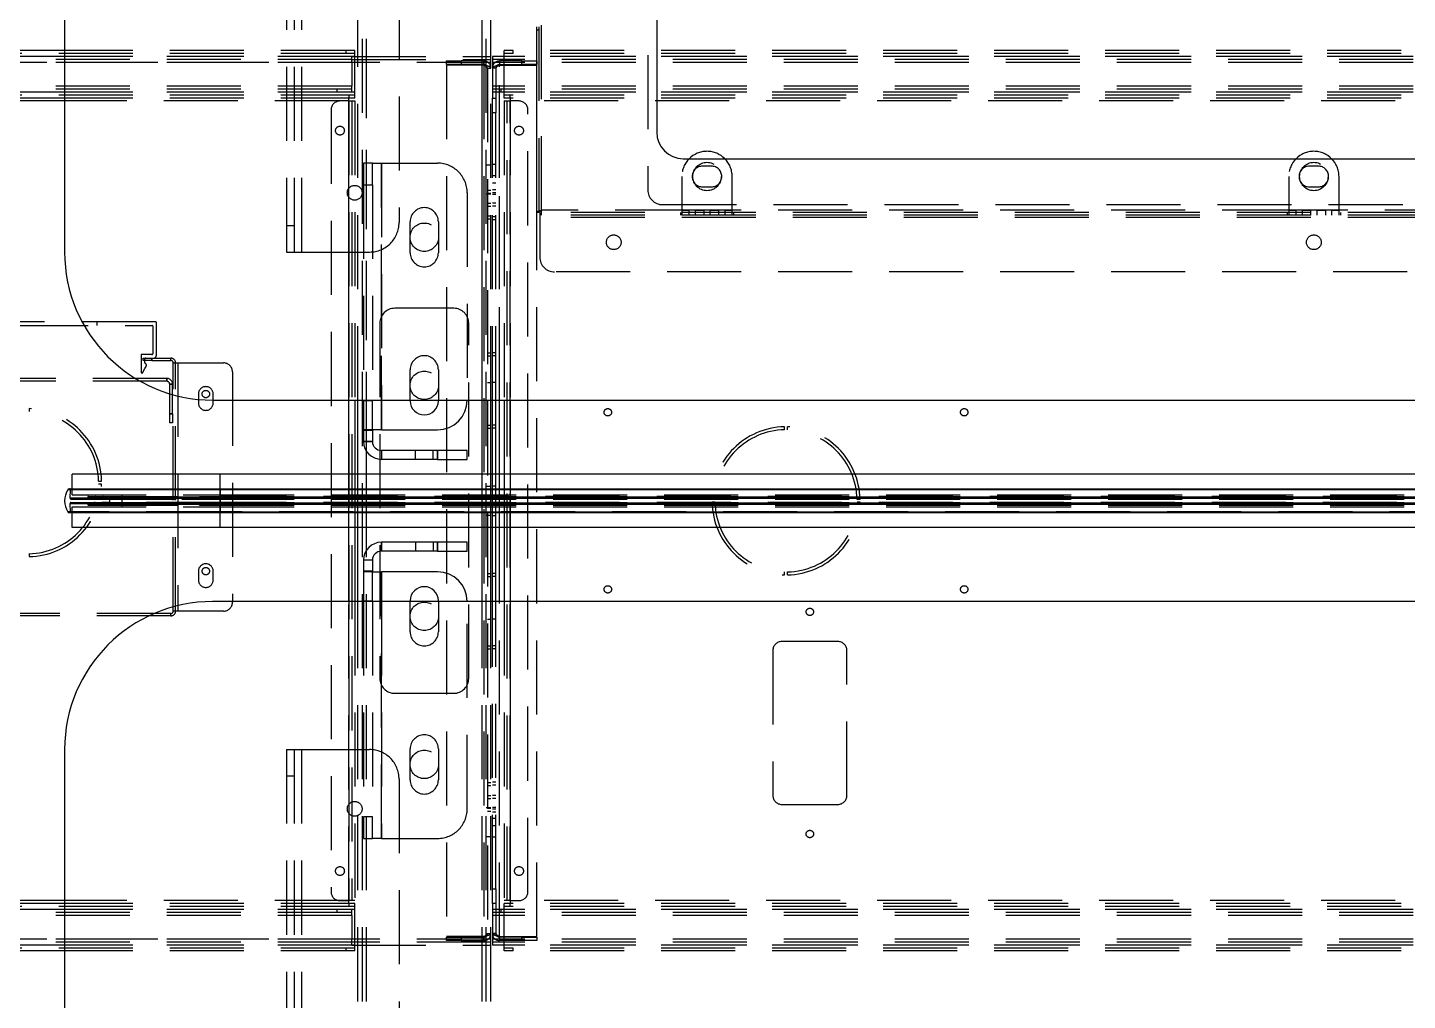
# Model space of a CAD drawing. Header units: millimetres. Extents: x -429 to 16771, y -1239 to 5751.
# Drawn here: x 1812.5 to 2278.6, y 680.7 to 1009.2 of the extents above; entities that cross this region are included whole.
import ezdxf

# ---------------------------------------------------------------- set-up
doc = ezdxf.new("R2010")
doc.units = ezdxf.units.MM
doc.header["$LTSCALE"] = 100
doc.linetypes.add('HIDDEN', pattern=[0.375, 0.25, -0.125])

msp = doc.modelspace()

# ---------------------------------------------------------------- linework, layer by layer
at = {"color": 7, "linetype": 'Continuous', "lineweight": -3}
for p, q in [((1825, 1633.4), (1825, 933.4)), ((2025, 1092.9), (2025, 973.9)), ((1825, 1001.4), (1800, 1001.4)), ((1825, 999.4), (1800, 999.4)), ((1825, 987.4), (1800, 987.4)), ((1825, 985.4), (1800, 985.4)), ((1825, 984.4), (1800, 984.4)), ((2034, 964.9), (2460, 964.9)), ((1875, 883.4), (3575, 883.4)), ((1921, 858.4), (1921, 883.4)), ((1923, 883.4), (1923, 858.4)), ((1924, 858.4), (1924, 883.4)), ((1926, 883.4), (1926, 883.2)), ((1929, 883.2), (1926, 883.2)), ((1926, 883.2), (1926, 873.2)), ((1929, 883.4), (1929, 883.2)), ((1929, 873.2), (1929, 883.2)), ((1932, 883.4), (1932, 873.4)), ((1941.75, 883.15), (1941.75, 883.4)), ((1951.25, 883.4), (1951.25, 883.15)), ((1966, 858.4), (1966, 883.4)), ((1969, 858.4), (1969, 883.4)), ((1969.5, 858.4), (1969.5, 883.4)), ((1970.7, 858.4), (1970.7, 883.4)), ((1971.9, 858.4), (1971.9, 883.4)), ((1973.5, 883.4), (1973.5, 858.4)), ((1975.5, 883.4), (1975.5, 858.4)), ((1926, 873.2), (1929, 873.2)), ((1926, 873.2), (1926, 869.4)), ((1932, 873.4), (1929, 873.4)), ((1929, 873.2), (1929, 869.4)), ((1932, 873.4), (1951, 873.4)), ((1929, 869.4), (1926, 869.4)), ((1927, 858.4), (1927, 866.09)), ((1932, 866.4), (1932, 863.4)), ((1951, 866.4), (1932, 866.4)), ((1951, 863.4), (1932, 863.4)), ((1951, 866.4), (1951, 863.4)), ((1961, 866.4), (1951, 866.4)), ((1951, 863.4), (1961, 863.4)), ((1961, 863.4), (1961, 866.4)), ((1877.5, 858.4), (1827.5, 858.4)), ((1827.5, 853.4), (1827.5, 858.4)), ((3572.5, 858.4), (1877.5, 858.4)), ((1877.5, 853.4), (1877.5, 858.4)), ((1826.07, 853.17), (1877.5, 853.17)), ((1826.5, 853.4), (1877.5, 853.4)), ((1877.5, 853.4), (1877.5, 853.17)), ((1877.5, 853.4), (2725, 853.4)), ((1877.5, 853.17), (1877.5, 845.64)), ((1877.5, 853.17), (2725, 853.17)), ((1826.07, 845.64), (1877.5, 845.64)), ((1826.5, 845.4), (1877.5, 845.4)), ((1827.5, 840.4), (1827.5, 845.4)), ((1877.5, 845.64), (2725, 845.64)), ((1877.5, 845.64), (1877.5, 845.4)), ((1877.5, 845.4), (2725, 845.4)), ((1877.5, 840.4), (1877.5, 845.4)), ((1877.5, 840.4), (1827.5, 840.4)), ((3572.5, 840.4), (1877.5, 840.4)), ((1921, 815.4), (1921, 840.4)), ((1923, 840.4), (1923, 815.4)), ((1924, 815.4), (1924, 840.4)), ((1927, 832.72), (1927, 840.4)), ((1966, 815.4), (1966, 840.4)), ((1969, 815.4), (1969, 840.4)), ((1969.5, 815.4), (1969.5, 840.4)), ((1970.7, 815.4), (1970.7, 840.4)), ((1971.9, 815.4), (1971.9, 840.4)), ((1973.5, 840.4), (1973.5, 815.4)), ((1975.5, 840.4), (1975.5, 815.4)), ((1932, 832.4), (1932, 835.4)), ((1951, 835.4), (1932, 835.4)), ((1951, 835.4), (1951, 832.4)), ((1961, 835.4), (1951, 835.4)), ((1961, 832.4), (1961, 835.4)), ((1951, 832.4), (1932, 832.4)), ((1951, 832.4), (1961, 832.4)), ((1929, 829.4), (1926, 829.4)), ((1926, 829.4), (1926, 825.6)), ((1929, 825.6), (1926, 825.6)), ((1926, 825.6), (1926, 815.61)), ((1929, 829.4), (1929, 825.6)), ((1929, 815.61), (1929, 825.6)), ((1929, 825.4), (1932, 825.4)), ((1951, 825.4), (1932, 825.4)), ((1932, 825.4), (1932, 815.4)), ((3575, 815.4), (1875, 815.4)), ((1926, 815.61), (1929, 815.61)), ((1926, 815.61), (1926, 815.4)), ((1929, 815.61), (1929, 815.4)), ((1941.75, 815.4), (1941.75, 815.65)), ((1951.25, 815.65), (1951.25, 815.4)), ((1825, 765.4), (1825, 65.4)), ((1825, 714.4), (1800, 714.4)), ((1825, 713.4), (1800, 713.4)), ((1825, 711.4), (1800, 711.4)), ((1825, 699.4), (1800, 699.4)), ((1825, 697.4), (1800, 697.4))]:
    msp.add_line(p, q, dxfattribs=at)
at = {"color": 7, "linetype": 'HIDDEN', "lineweight": -3}
for p, q in [((1900, 1633.4), (1900, 933.4)), ((1902.5, 1633.4), (1902.5, 933.4)), ((1905, 1633.4), (1905, 933.4)), ((1905, 1633.4), (1905, 933.4)), ((1938, 1623.4), (1938, 943.4)), ((1924, 883.4), (1924, 1243.4)), ((1925.6, 455.4), (1925.6, 1243.4)), ((1927, 455.4), (1927, 1243.4)), ((1927, 455.4), (1927, 1243.4)), ((1927, 455.4), (1927, 1243.4)), ((1927, 866.09), (1927, 1243.4)), ((1966, 455.4), (1966, 1243.4)), ((1966, 455.4), (1966, 1243.4)), ((1966, 455.4), (1966, 1243.4)), ((1966, 883.4), (1966, 1243.4)), ((1967.4, 455.4), (1967.4, 1243.4)), ((1969, 883.4), (1969, 1243.4)), ((1984.5, 946.9), (1984.5, 1119.9)), ((1985.3, 946.9), (1985.3, 1119.9)), ((1986.1, 947.5), (1986.1, 1119.3)), ((1986.1, 947.5), (1986.1, 1119.3)), ((2022, 1112.4), (2022, 954.4)), ((1984.5, 1008.42), (1985.3, 1008.42)), ((1923, 1000.4), (1702, 1000.4)), ((1923, 999.4), (1702, 999.4)), ((1922, 999.4), (1703, 999.4)), ((1922, 998.4), (1703, 998.4)), ((1923, 1001.4), (1825, 1001.4)), ((1923, 999.4), (1825, 999.4)), ((1920, 1001.4), (1920, 1000.4)), ((1922, 997.4), (1922, 999.4)), ((1922, 999.4), (1969, 999.4)), ((1922, 998.4), (1969, 998.4)), ((1923, 999.4), (1923, 1001.4)), ((1923, 987.4), (1923, 999.4)), ((1954, 996.7), (1954, 997.9)), ((1954, 997.9), (1959, 997.9)), ((1959, 997.9), (1959, 996.7)), ((1966.6, 997.9), (1959, 997.9)), ((1966.6, 996.7), (1966.6, 997.9)), ((1966.6, 997.9), (1966.6, 996.7)), ((3480.5, 999.4), (1969.5, 999.4)), ((1969.5, 999.4), (1969.5, 997.4)), ((3480.5, 998.4), (1969.5, 998.4)), ((1971.9, 997.9), (1971.9, 996.7)), ((1979.5, 997.9), (1971.9, 997.9)), ((1971.9, 997.9), (1971.9, 996.7)), ((3476.5, 1001.4), (1973.5, 1001.4)), ((1973.5, 999.4), (1973.5, 1001.4)), ((3476.5, 1000.4), (1973.5, 1000.4)), ((3476.5, 999.4), (1973.5, 999.4)), ((1973.5, 987.4), (1973.5, 999.4)), ((3476.5, 999.4), (1973.5, 999.4)), ((1976.5, 1000.4), (1976.5, 1001.4)), ((1979.5, 996.7), (1979.5, 997.9)), ((1979.5, 997.9), (1984.5, 997.9)), ((1984.5, 997.9), (1984.5, 996.7)), ((1969, 997.4), (1656, 997.4)), ((1969, 997.4), (1656, 997.4)), ((1922, 997.4), (1703, 997.4)), ((1922, 997.4), (1703, 997.4)), ((1922, 997.4), (1922, 989.4)), ((1959, 996.7), (1954, 996.7)), ((1954, 996.53), (1954, 702.28)), ((1966.6, 996.53), (1954, 996.53)), ((1966.6, 996.7), (1959, 996.7)), ((1966.6, 996.53), (1966.6, 702.28)), ((1966.6, 996.53), (1966.6, 702.28)), ((1967.8, 995.5), (1969, 995.5)), ((1967.8, 995.5), (1967.8, 703.3)), ((1967.8, 995.5), (1969, 995.5)), ((3480.5, 997.4), (1969.5, 997.4)), ((1969.5, 997.4), (1969.5, 989.4)), ((3480.5, 997.4), (1969.5, 997.4)), ((3480.5, 997.4), (1969.5, 997.4)), ((3480.5, 997.4), (1969.5, 997.4)), ((1970.7, 995.5), (1969.5, 995.5)), ((1970.7, 995.5), (1969.5, 995.5)), ((1970.7, 995.5), (1970.7, 985.4)), ((1971.9, 996.7), (1979.5, 996.7)), ((1971.9, 702.28), (1971.9, 996.53)), ((1971.9, 996.53), (1984.5, 996.53)), ((1971.9, 883.4), (1971.9, 996.53)), ((1984.5, 996.7), (1979.5, 996.7)), ((1984.5, 702.28), (1984.5, 996.53)), ((1922, 989.4), (1703, 989.4)), ((1922, 989.4), (1703, 989.4)), ((1922, 988.4), (1703, 988.4)), ((1917, 988.4), (1917, 987.4)), ((1922, 987.4), (1922, 989.4)), ((3480.5, 989.4), (1969.5, 989.4)), ((1969.5, 989.4), (1969.5, 987.4)), ((3480.5, 989.4), (1969.5, 989.4)), ((3480.5, 988.4), (1969.5, 988.4)), ((1972.5, 987.4), (1972.5, 988.4)), ((1923, 987.4), (1702, 987.4)), ((1923, 986.4), (1702, 986.4)), ((1922, 987.4), (1703, 987.4)), ((1921, 984.4), (1704, 984.4)), ((1923, 987.4), (1825, 987.4)), ((1923, 985.4), (1825, 985.4)), ((1921, 984.4), (1825, 984.4)), ((1921, 984.4), (1918, 984.4)), ((1921, 986.4), (1921, 985.4)), ((1921, 984.4), (1921, 985.4)), ((1921, 984.4), (1923, 984.4)), ((1921, 714.4), (1921, 984.4)), ((1921, 984.4), (1921, 714.4)), ((1921, 984.4), (1921, 714.4)), ((1921, 883.4), (1921, 984.4)), ((1922, 984.4), (1922, 714.4)), ((1923, 985.4), (1923, 987.4)), ((1923, 984.4), (1923, 883.4)), ((1969.5, 987.4), (1969.5, 985.4)), ((3480.5, 987.4), (1969.5, 987.4)), ((1969.5, 985.4), (1970.7, 985.4)), ((1969.5, 980.4), (1969.5, 985.4)), ((1970.7, 985.4), (1970.7, 980.4)), ((3476.5, 987.4), (1973.5, 987.4)), ((1973.5, 985.4), (1973.5, 987.4)), ((3476.5, 987.4), (1973.5, 987.4)), ((3476.5, 986.4), (1973.5, 986.4)), ((3476.5, 985.4), (1973.5, 985.4)), ((1973.5, 984.4), (1973.5, 883.4)), ((1973.5, 984.4), (1975.5, 984.4)), ((1974.5, 714.4), (1974.5, 984.4)), ((1975.5, 985.4), (1975.5, 986.4)), ((1975.5, 985.4), (1975.5, 984.4)), ((3474.5, 984.4), (1975.5, 984.4)), ((3474.5, 984.4), (1975.5, 984.4)), ((1975.5, 984.4), (1975.5, 714.4)), ((1975.5, 984.4), (1975.5, 714.4)), ((1975.5, 714.4), (1975.5, 984.4)), ((1978.5, 984.4), (1975.5, 984.4)), ((1975.5, 984.4), (1975.5, 883.4)), ((1915, 981.4), (1915, 717.4)), ((1970.7, 980.4), (1969.5, 980.4)), ((1969.5, 883.4), (1969.5, 980.4)), ((1970.7, 883.4), (1970.7, 980.4)), ((1981.5, 717.4), (1981.5, 981.4)), ((1929, 963.4), (1926, 963.4)), ((1926, 963.4), (1926, 956.11)), ((1929, 956.11), (1929, 963.4)), ((1929, 963.4), (1932, 963.4)), ((1932, 873.4), (1932, 963.4)), ((1932, 963.4), (1951, 963.4)), ((1932, 963.4), (1932, 883.4)), ((1969, 962.7), (1967.4, 962.7)), ((1970.7, 962.9), (1969.5, 962.9)), ((2043.5, 962.4), (2040.5, 962.4)), ((2248.5, 962.4), (2245.5, 962.4)), ((1926, 956.11), (1929, 956.11)), ((1926, 956.11), (1926, 883.4)), ((1929, 956.11), (1929, 883.4)), ((1970.7, 959.15), (1969.5, 959.15)), ((1970.7, 959.15), (1969.5, 959.15)), ((1970.7, 956.65), (1969.5, 956.65)), ((1970.7, 956.65), (1969.5, 956.65)), ((2033.5, 958.9), (2033.5, 947.5)), ((2050.5, 947.5), (2050.5, 958.9)), ((2238.5, 958.9), (2238.5, 947.5)), ((2255.5, 947.5), (2255.5, 958.9)), ((1961, 953.4), (1961, 883.4)), ((1967.4, 953.1), (1969, 953.1)), ((1969, 954.15), (1967.8, 954.15)), ((1969, 953.15), (1967.8, 953.15)), ((1970.7, 954.4), (1969.5, 954.4)), ((1970.7, 953.4), (1969.5, 953.4)), ((1969.5, 952.9), (1970.7, 952.9)), ((2040.5, 955.4), (2043.5, 955.4)), ((2245.5, 955.4), (2248.5, 955.4)), ((1967.8, 949.9), (1969, 949.9)), ((1967.8, 948.9), (1969, 948.9)), ((1970.7, 949.9), (1969.5, 949.9)), ((1970.7, 948.9), (1969.5, 948.9)), ((1984.5, 946.9), (1985.3, 946.9)), ((2508.5, 946.7), (1985.5, 946.7)), ((1985.5, 946.7), (1985.5, 945.1)), ((1986.1, 946.7), (1986.1, 947.5)), ((2036, 947.5), (1986.1, 947.5)), ((2036, 947.5), (1986.1, 947.5)), ((1986.1, 945.9), (1986.1, 946.7)), ((2027, 949.4), (2467, 949.4)), ((2033, 946.7), (2033, 945.9)), ((2036, 947.5), (2033.5, 947.5)), ((2033.5, 947.5), (2033.5, 945.9)), ((2033.5, 947.5), (2036, 947.5)), ((2038, 947.5), (2036, 947.5)), ((2036, 945.9), (2036, 947.5)), ((2041, 947.5), (2038, 947.5)), ((2038, 947.5), (2038, 945.9)), ((2038, 947.5), (2041, 947.5)), ((2041, 947.5), (2038, 947.5)), ((2041, 947.5), (2038, 947.5)), ((2043, 947.5), (2041, 947.5)), ((2041, 945.9), (2041, 947.5)), ((2046, 947.5), (2043, 947.5)), ((2043, 947.5), (2043, 945.9)), ((2043, 947.5), (2046, 947.5)), ((2046, 947.5), (2043, 947.5)), ((2046, 947.5), (2043, 947.5)), ((2048, 947.5), (2046, 947.5)), ((2046, 945.9), (2046, 947.5)), ((2050.5, 947.5), (2048, 947.5)), ((2048, 947.5), (2048, 945.9)), ((2048, 947.5), (2050.5, 947.5)), ((2241, 947.5), (2048, 947.5)), ((2241, 947.5), (2048, 947.5)), ((2050.5, 945.9), (2050.5, 947.5)), ((2051, 946.7), (2051, 945.9)), ((2238, 946.7), (2238, 945.9)), ((2241, 947.5), (2238.5, 947.5)), ((2238.5, 947.5), (2238.5, 945.9)), ((2238.5, 947.5), (2241, 947.5)), ((2243, 947.5), (2241, 947.5)), ((2241, 945.9), (2241, 947.5)), ((2246, 947.5), (2243, 947.5)), ((2243, 947.5), (2243, 945.9)), ((2243, 947.5), (2246, 947.5)), ((2246, 947.5), (2243, 947.5)), ((2246, 947.5), (2243, 947.5)), ((2248, 947.5), (2246, 947.5)), ((2246, 945.9), (2246, 947.5)), ((2251, 947.5), (2248, 947.5)), ((2248, 947.5), (2248, 945.9)), ((2248, 947.5), (2251, 947.5)), ((2251, 947.5), (2248, 947.5)), ((2251, 947.5), (2248, 947.5)), ((2253, 947.5), (2251, 947.5)), ((2251, 945.9), (2251, 947.5)), ((2255.5, 947.5), (2253, 947.5)), ((2253, 947.5), (2253, 945.9)), ((2253, 947.5), (2255.5, 947.5)), ((2446, 947.5), (2253, 947.5)), ((2446, 947.5), (2253, 947.5)), ((2255.5, 945.9), (2255.5, 947.5)), ((2256, 946.7), (2256, 945.9)), ((1902.5, 942.25), (1900, 942.25)), ((1941.75, 933.15), (1941.75, 943.65)), ((1951.25, 943.65), (1951.25, 933.15)), ((1967.8, 945.65), (1969, 945.65)), ((1967.8, 944.66), (1969, 944.66)), ((1969.5, 945.4), (1970.7, 945.4)), ((1969.5, 944.41), (1970.7, 944.41)), ((2508.5, 945.9), (1985.5, 945.9)), ((1985.5, 945.1), (1985.5, 931.7)), ((2508.5, 945.1), (1985.5, 945.1)), ((2508.5, 945.1), (1985.5, 945.1)), ((1900, 933.4), (1905, 933.4)), ((1905, 933.4), (1928, 933.4)), ((2503.5, 926.7), (1990.5, 926.7)), ((1956.5, 914.4), (1936.5, 914.4)), ((1855.7, 909.85), (1769.3, 909.85)), ((1836, 908.65), (1836, 909.85)), ((1856, 898.55), (1856, 909.55)), ((1931.5, 909.4), (1931.5, 789.4)), ((1961.5, 789.4), (1961.5, 909.4)), ((1770.5, 908.65), (1854.5, 908.65)), ((1854.8, 908.35), (1854.8, 899.05)), ((1854.5, 898.75), (1850.9, 898.75)), ((1850.9, 898.75), (1850.9, 892.75)), ((1851.5, 896.75), (1851.5, 897.55)), ((1851.5, 897.55), (1852.4, 897.55)), ((1854.5, 896.75), (1851.5, 896.75)), ((1852.1, 895.91), (1852.1, 897.25)), ((1852.4, 897.55), (1855, 897.55)), ((1854.5, 897.55), (1854.5, 896.75)), ((1854.5, 897.55), (1860.9, 897.55)), ((1854.5, 896.75), (1854.5, 897.55)), ((1854.5, 896.75), (1860.9, 896.75)), ((1860.9, 896.75), (1860.9, 897.55)), ((1861.7, 812.15), (1861.7, 895.95)), ((1861.7, 895.95), (1863.3, 895.95)), ((1862.5, 812.15), (1862.5, 895.95)), ((1863.3, 895.95), (1863.3, 812.15)), ((1863.3, 895.95), (1878.7, 895.95)), ((1863.3, 895.95), (1863.3, 812.15)), ((1967.8, 899.4), (1969, 899.4)), ((1967.8, 898.4), (1969, 898.4)), ((1970.7, 899.4), (1969.5, 899.4)), ((1970.7, 898.4), (1969.5, 898.4)), ((1859.5, 890.75), (1765.5, 890.75)), ((1851.27, 892.65), (1852.1, 894.08)), ((1852.1, 894.08), (1852.51, 894.72)), ((1859.5, 889.75), (1859.5, 890.75)), ((1859.5, 890.75), (1859.5, 889.75)), ((1859.5, 889.75), (1859.5, 890.75)), ((1859.5, 890.75), (1859.5, 889.75)), ((1881.7, 892.95), (1881.7, 815.15)), ((1941.75, 883.4), (1941.75, 893.65)), ((1951.25, 893.65), (1951.25, 883.4)), ((1859.5, 889.75), (1765.5, 889.75)), ((1861.5, 888.75), (1860.5, 888.75)), ((1860.5, 878.75), (1860.5, 888.75)), ((1860.5, 888.75), (1861.5, 888.75)), ((1861.5, 888.75), (1860.5, 888.75)), ((1860.5, 888.75), (1861.5, 888.75)), ((1861.5, 878.75), (1861.5, 888.75)), ((1967.8, 889.4), (1969, 889.4)), ((1967.8, 889.4), (1969, 889.4)), ((1967.8, 889.4), (1969, 889.4)), ((1967.8, 889.4), (1969, 889.4)), ((1970.7, 889.4), (1969.5, 889.4)), ((1970.7, 889.4), (1969.5, 889.4)), ((1970.7, 889.4), (1969.5, 889.4)), ((1970.7, 889.4), (1969.5, 889.4)), ((1870.2, 885.45), (1870.2, 882.45)), ((1875.2, 882.45), (1875.2, 885.45)), ((1813, 880.55), (1813, 879.55)), ((1860.5, 878.75), (1861.5, 878.75)), ((1860.5, 875.75), (1860.5, 878.75)), ((1861.5, 878.75), (1860.5, 878.75)), ((1860.5, 878.75), (1861.5, 878.75)), ((1861.5, 878.75), (1860.5, 878.75)), ((1861.5, 878.75), (1861.5, 875.75)), ((1861.5, 875.75), (1860.5, 875.75)), ((1929, 873.4), (1926, 873.4)), ((1967.8, 874.9), (1969, 874.9)), ((1967.8, 873.9), (1969, 873.9)), ((1970.7, 874.9), (1969.5, 874.9)), ((1970.7, 873.9), (1969.5, 873.9)), ((2068.2, 873.4), (2068.2, 874.4)), ((2069.2, 873.4), (2069.2, 874.4)), ((1926, 869.4), (1929, 869.4)), ((1932, 866.4), (1932, 863.4)), ((1943.5, 863.4), (1943.5, 866.4)), ((1949.5, 863.4), (1949.5, 866.4)), ((1951, 863.4), (1951, 866.4)), ((1877.5, 851.4), (1877.5, 858.4)), ((1921, 840.4), (1921, 858.4)), ((1923, 858.4), (1923, 840.4)), ((1924, 840.4), (1924, 858.4)), ((1927, 840.4), (1927, 858.4)), ((1966, 840.4), (1966, 858.4)), ((1969, 840.4), (1969, 858.4)), ((1969.5, 840.4), (1969.5, 858.4)), ((1970.7, 840.4), (1970.7, 858.4)), ((1971.9, 840.4), (1971.9, 858.4)), ((1973.5, 858.4), (1973.5, 840.4)), ((1975.5, 858.4), (1975.5, 840.4)), ((1877.5, 853.17), (1826.07, 853.17)), ((1826.85, 850.32), (1827, 853.19)), ((1827, 853.19), (1877.5, 853.19)), ((1877.5, 853.19), (1827, 853.19)), ((1827.5, 851.4), (1827.5, 853.4)), ((1836.49, 856.05), (1837.49, 856.05)), ((1837.49, 855.05), (1836.49, 855.05)), ((1877.5, 853.19), (1877.5, 853.4)), ((1877.5, 853.19), (1877.5, 853.4)), ((1877.5, 853.4), (1877.5, 853.17)), ((1877.5, 851.4), (1877.5, 853.4)), ((1877.5, 853.19), (2725, 853.19)), ((1877.5, 850.32), (1877.5, 853.19)), ((3572.5, 853.19), (1877.5, 853.19)), ((1877.5, 850.85), (1877.5, 853.19)), ((1877.5, 853.17), (1877.5, 845.64)), ((3572.5, 853.17), (1877.5, 853.17)), ((1969, 854.2), (1967.4, 854.2)), ((1970.7, 854.4), (1969.5, 854.4)), ((1826.85, 850.32), (1877.5, 850.32)), ((1877.5, 850.32), (1826.85, 850.32)), ((1826.85, 848.49), (1877.5, 848.49)), ((1827, 845.61), (1826.85, 848.49)), ((1877.5, 848.49), (1826.85, 848.49)), ((1827.15, 850), (1877.5, 850)), ((1827.15, 848.8), (1877.5, 848.8)), ((1827.5, 851.4), (1877.5, 851.4)), ((1832.82, 850.65), (1877.5, 850.65)), ((1832.82, 850.65), (1832.82, 850)), ((1877.5, 850.65), (1832.82, 850.65)), ((1832.82, 848.8), (1832.82, 848.15)), ((1833.09, 850.84), (1877.5, 850.84)), ((1835.05, 849.97), (1833.09, 850.84)), ((1833.11, 847.97), (1835.02, 848.83)), ((1835.02, 848.83), (1877.5, 848.83)), ((1835.05, 849.97), (1877.5, 849.97)), ((1835.12, 849.95), (1877.5, 849.95)), ((1835.32, 850.65), (1877.5, 850.65)), ((1835.32, 850.65), (1835.32, 850.15)), ((1877.5, 850.65), (1835.32, 850.65)), ((1835.32, 850.15), (1877.5, 850.15)), ((1877.5, 850.15), (1835.32, 850.15)), ((1835.32, 848.65), (1877.5, 848.65)), ((1835.32, 848.65), (1835.32, 848.15)), ((1877.5, 848.65), (1835.32, 848.65)), ((1835.59, 850.84), (1877.5, 850.84)), ((1837.55, 849.97), (1835.59, 850.84)), ((1835.61, 847.97), (1837.53, 848.83)), ((1837.53, 848.83), (1877.5, 848.83)), ((1837.55, 849.97), (1877.5, 849.97)), ((1837.62, 849.95), (1877.5, 849.95)), ((1877.5, 848.85), (1837.62, 848.85)), ((1837.82, 850.65), (1877.5, 850.65)), ((1837.82, 850.65), (1837.82, 850.15)), ((1877.5, 850.65), (1837.82, 850.65)), ((1837.82, 850.15), (1877.5, 850.15)), ((1877.5, 850.15), (1837.82, 850.15)), ((1837.82, 848.65), (1877.5, 848.65)), ((1837.82, 848.65), (1837.82, 848.15)), ((1877.5, 848.65), (1837.82, 848.65)), ((1838.07, 850.85), (1877.5, 850.85)), ((1839.58, 850.37), (1838.07, 850.85)), ((1838.09, 847.96), (1839.58, 848.44)), ((1839.58, 850.37), (1877.5, 850.37)), ((1839.58, 848.44), (1877.5, 848.44)), ((1844.5, 847.4), (1844.5, 851.4)), ((1877.5, 851.4), (2725, 851.4)), ((1877.5, 850.85), (1877.5, 851.4)), ((1877.5, 850.85), (1877.5, 851.4)), ((1877.5, 850.84), (1877.5, 850.85)), ((1877.5, 850.85), (1877.5, 850.85)), ((1877.5, 850.85), (2725, 850.85)), ((2725, 850.85), (1877.5, 850.85)), ((2725, 850.85), (1877.5, 850.85)), ((2725, 850.85), (1877.5, 850.85)), ((1877.5, 850.85), (1877.5, 850.65)), ((1877.5, 850.85), (1877.5, 850.85)), ((1877.5, 850.84), (2725, 850.84)), ((1877.5, 849.97), (1877.5, 850.84)), ((1877.5, 850.84), (2725, 850.84)), ((1877.5, 849.97), (1877.5, 850.84)), ((1877.5, 849.97), (1877.5, 850.84)), ((1877.5, 850.84), (1877.5, 850.65)), ((1877.5, 849.97), (1877.5, 850.84)), ((1877.5, 850.84), (1877.5, 850.65)), ((1877.5, 850.37), (1877.5, 850.84)), ((1877.5, 850.32), (1877.5, 850.84)), ((1877.5, 850.84), (1877.5, 850.65)), ((1877.5, 850.84), (1877.5, 850.65)), ((1877.5, 849.97), (1877.5, 850.84)), ((1877.5, 850.37), (1877.5, 850.84)), ((1877.5, 850.84), (1877.5, 850.65)), ((1877.5, 849.97), (1877.5, 850.84)), ((1877.5, 850.65), (2725, 850.65)), ((1877.5, 850.65), (1877.5, 850)), ((1877.5, 850.65), (2725, 850.65)), ((1877.5, 850.65), (1877.5, 850.15)), ((1877.5, 850.65), (2725, 850.65)), ((1877.5, 850.65), (1877.5, 850.15)), ((1877.5, 850.65), (1877.5, 850.15)), ((1877.5, 850.65), (1877.5, 850)), ((1877.5, 850.65), (1877.5, 850.15)), ((3572.5, 850.65), (1877.5, 850.65)), ((3572.5, 850.65), (1877.5, 850.65)), ((3572.5, 850.65), (1877.5, 850.65)), ((1877.5, 850.37), (2725, 850.37)), ((1877.5, 848.85), (1877.5, 850.37)), ((1877.5, 848.85), (1877.5, 850.37)), ((1877.5, 850.32), (2725, 850.32)), ((1877.5, 850), (1877.5, 850.32)), ((1877.5, 850), (1877.5, 850.32)), ((3572.5, 850.32), (1877.5, 850.32)), ((1877.5, 850.15), (2725, 850.15)), ((1877.5, 850.15), (2725, 850.15)), ((3572.5, 850.15), (1877.5, 850.15)), ((3572.5, 850.15), (1877.5, 850.15)), ((1877.5, 850.15), (1877.5, 849.97)), ((1877.5, 850.15), (1877.5, 849.97)), ((1877.5, 850.15), (1877.5, 849.97)), ((1877.5, 850.15), (1877.5, 849.97)), ((1877.5, 850), (2725, 850)), ((1877.5, 849.95), (1877.5, 849.97)), ((1877.5, 849.97), (2725, 849.97)), ((1877.5, 849.97), (1877.5, 849.97)), ((1877.5, 849.97), (2725, 849.97)), ((1877.5, 849.95), (2725, 849.95)), ((1877.5, 849.95), (2725, 849.95)), ((1877.5, 848.85), (1877.5, 849.95)), ((1877.5, 848.85), (1877.5, 849.95)), ((1877.5, 848.83), (1877.5, 848.85)), ((2725, 848.85), (1877.5, 848.85)), ((2725, 848.85), (1877.5, 848.85)), ((1877.5, 847.97), (1877.5, 848.83)), ((1877.5, 848.83), (2725, 848.83)), ((1877.5, 848.83), (2725, 848.83)), ((1877.5, 847.97), (1877.5, 848.83)), ((1877.5, 847.4), (1877.5, 848.83)), ((1877.5, 847.4), (1877.5, 848.83)), ((1877.5, 848.83), (1877.5, 848.65)), ((1877.5, 847.97), (1877.5, 848.83)), ((1877.5, 848.83), (1877.5, 848.65)), ((1877.5, 848.44), (1877.5, 848.83)), ((1877.5, 848.83), (1877.5, 848.65)), ((1877.5, 847.97), (1877.5, 848.83)), ((1877.5, 848.44), (1877.5, 848.83)), ((1877.5, 848.83), (1877.5, 848.65)), ((1877.5, 848.49), (1877.5, 848.8)), ((1877.5, 848.8), (2725, 848.8)), ((1877.5, 848.8), (1877.5, 848.15)), ((1877.5, 848.49), (1877.5, 848.8)), ((1877.5, 848.8), (1877.5, 848.15)), ((1877.5, 848.65), (2725, 848.65)), ((1877.5, 848.65), (1877.5, 848.15)), ((1877.5, 848.65), (2725, 848.65)), ((1877.5, 848.65), (1877.5, 848.15)), ((1877.5, 848.65), (1877.5, 848.15)), ((1877.5, 848.65), (1877.5, 848.15)), ((3572.5, 848.65), (1877.5, 848.65)), ((3572.5, 848.65), (1877.5, 848.65)), ((1877.5, 848.49), (2725, 848.49)), ((1877.5, 845.61), (1877.5, 848.49)), ((3572.5, 848.49), (1877.5, 848.49)), ((1877.5, 847.97), (1877.5, 848.49)), ((1877.5, 847.96), (1877.5, 848.44)), ((1877.5, 848.44), (2725, 848.44)), ((1877.5, 847.96), (1877.5, 848.44)), ((1970.7, 850.65), (1969.5, 850.65)), ((1970.7, 850.65), (1969.5, 850.65)), ((2044.7, 849.9), (2043.7, 849.9)), ((2044.7, 848.9), (2043.7, 848.9)), ((2093.69, 849.9), (2092.69, 849.9)), ((2093.69, 848.9), (2092.69, 848.9)), ((1877.5, 845.64), (1826.07, 845.64)), ((1827, 845.61), (1877.5, 845.61)), ((1877.5, 845.61), (1827, 845.61)), ((1827.5, 845.4), (1827.5, 847.4)), ((1827.5, 847.4), (1877.5, 847.4)), ((1832.82, 848.15), (1877.5, 848.15)), ((1877.5, 848.15), (1832.82, 848.15)), ((1833.11, 847.97), (1877.5, 847.97)), ((1835.32, 848.15), (1877.5, 848.15)), ((1877.5, 848.15), (1835.32, 848.15)), ((1835.61, 847.97), (1877.5, 847.97)), ((1837.82, 848.15), (1877.5, 848.15)), ((1877.5, 848.15), (1837.82, 848.15)), ((1838.09, 847.96), (1877.5, 847.96)), ((1877.5, 848.15), (1877.5, 847.95)), ((1877.5, 848.15), (2725, 848.15)), ((1877.5, 848.15), (1877.5, 847.95)), ((1877.5, 848.15), (2725, 848.15)), ((1877.5, 848.15), (1877.5, 847.95)), ((1877.5, 848.15), (2725, 848.15)), ((3572.5, 848.15), (1877.5, 848.15)), ((3572.5, 848.15), (1877.5, 848.15)), ((3572.5, 848.15), (1877.5, 848.15)), ((1877.5, 848.15), (1877.5, 847.97)), ((1877.5, 848.15), (1877.5, 847.97)), ((1877.5, 848.15), (1877.5, 847.96)), ((1877.5, 847.97), (2725, 847.97)), ((1877.5, 847.97), (2725, 847.97)), ((1877.5, 847.96), (1877.5, 847.97)), ((1877.5, 847.96), (2725, 847.96)), ((1877.5, 847.95), (1877.5, 847.96)), ((1877.5, 847.95), (1877.5, 847.95)), ((1877.5, 847.95), (2725, 847.95)), ((1877.5, 847.95), (2725, 847.95)), ((1877.5, 847.95), (2725, 847.95)), ((1877.5, 845.61), (1877.5, 847.95)), ((1877.5, 847.4), (2725, 847.4)), ((1877.5, 840.4), (1877.5, 847.4)), ((1877.5, 845.4), (1877.5, 847.4)), ((1877.5, 845.64), (1877.5, 845.4)), ((3572.5, 845.64), (1877.5, 845.64)), ((1877.5, 845.61), (2725, 845.61)), ((1877.5, 845.4), (1877.5, 845.61)), ((1877.5, 845.4), (1877.5, 845.61)), ((3572.5, 845.61), (1877.5, 845.61)), ((1967.4, 844.6), (1969, 844.6)), ((1970.7, 848.15), (1969.5, 848.15)), ((1970.7, 848.15), (1969.5, 848.15)), ((1969.5, 844.4), (1970.7, 844.4)), ((1932, 835.4), (1932, 832.4)), ((1943.5, 835.4), (1943.5, 832.4)), ((1949.5, 835.4), (1949.5, 832.4)), ((1951, 832.4), (1951, 835.4)), ((1813, 831.56), (1813, 830.56)), ((1927, 455.4), (1927, 832.72)), ((1870.2, 825.65), (1870.2, 822.65)), ((1875.2, 822.65), (1875.2, 825.65)), ((1929, 829.4), (1926, 829.4)), ((1929, 825.4), (1926, 825.4)), ((1932, 735.4), (1932, 825.4)), ((2068.2, 824.41), (2068.2, 825.41)), ((2069.2, 824.41), (2069.2, 825.41)), ((1967.8, 824.9), (1969, 824.9)), ((1967.8, 823.9), (1969, 823.9)), ((1970.7, 824.9), (1969.5, 824.9)), ((1970.7, 823.9), (1969.5, 823.9)), ((1860.9, 811.35), (1764.1, 811.35)), ((1860.9, 810.55), (1860.9, 811.35)), ((1863.3, 812.15), (1861.7, 812.15)), ((1878.7, 812.15), (1863.3, 812.15)), ((1921, 714.4), (1921, 815.4)), ((1923, 815.4), (1923, 714.4)), ((1924, 455.4), (1924, 815.4)), ((1926, 815.4), (1926, 742.7)), ((1929, 815.4), (1929, 742.7)), ((1932, 815.4), (1932, 735.4)), ((1941.75, 805.15), (1941.75, 815.4)), ((1951.25, 815.4), (1951.25, 805.15)), ((1961, 745.4), (1961, 815.4)), ((1966, 455.4), (1966, 815.4)), ((1969, 455.4), (1969, 815.4)), ((1969.5, 718.4), (1969.5, 815.4)), ((1970.7, 718.4), (1970.7, 815.4)), ((1971.9, 702.28), (1971.9, 815.4)), ((1973.5, 815.4), (1973.5, 714.4)), ((1975.5, 815.4), (1975.5, 714.4)), ((1860.9, 810.55), (1764.1, 810.55)), ((1967.8, 809.4), (1969, 809.4)), ((1967.8, 809.4), (1969, 809.4)), ((1967.8, 809.4), (1969, 809.4)), ((1967.8, 809.4), (1969, 809.4)), ((1970.7, 809.4), (1969.5, 809.4)), ((1970.7, 809.4), (1969.5, 809.4)), ((1970.7, 809.4), (1969.5, 809.4)), ((1970.7, 809.4), (1969.5, 809.4)), ((2086.25, 801.9), (2067.25, 801.9)), ((1967.8, 800.4), (1969, 800.4)), ((1967.8, 799.4), (1969, 799.4)), ((1970.7, 800.4), (1969.5, 800.4)), ((1970.7, 799.4), (1969.5, 799.4)), ((2064.25, 798.9), (2064.25, 749.9)), ((2089.25, 749.9), (2089.25, 798.9)), ((1936.5, 784.4), (1956.5, 784.4)), ((1900, 765.4), (1900, 65.4)), ((1900, 765.4), (1905, 765.4)), ((1902.5, 765.4), (1902.5, 65.4)), ((1905, 765.4), (1905, 65.4)), ((1905, 765.4), (1928, 765.4)), ((1905, 765.4), (1905, 65.4)), ((1941.75, 755.15), (1941.75, 765.65)), ((1951.25, 765.65), (1951.25, 755.15)), ((1900, 756.55), (1902.5, 756.55)), ((1938, 755.4), (1938, 75.4)), ((1969, 754.15), (1967.8, 754.15)), ((1969, 753.15), (1967.8, 753.15)), ((1970.7, 754.4), (1969.5, 754.4)), ((1970.7, 753.4), (1969.5, 753.4)), ((1967.8, 749.9), (1969, 749.9)), ((1967.8, 748.9), (1969, 748.9)), ((1970.7, 749.9), (1969.5, 749.9)), ((1970.7, 748.9), (1969.5, 748.9)), ((1970.7, 745.9), (1969.5, 745.9)), ((2067.25, 746.9), (2086.25, 746.9)), ((1929, 742.7), (1926, 742.7)), ((1926, 742.7), (1926, 735.4)), ((1929, 735.4), (1929, 742.7)), ((1969, 745.7), (1967.4, 745.7)), ((1967.8, 745.65), (1969, 745.65)), ((1967.8, 744.66), (1969, 744.66)), ((1969.5, 745.4), (1970.7, 745.4)), ((1969.5, 744.41), (1970.7, 744.41)), ((1970.7, 742.15), (1969.5, 742.15)), ((1970.7, 742.15), (1969.5, 742.15)), ((1970.7, 739.65), (1969.5, 739.65)), ((1970.7, 739.65), (1969.5, 739.65)), ((1926, 735.4), (1929, 735.4)), ((1932, 735.4), (1929, 735.4)), ((1932, 735.4), (1951, 735.4)), ((1967.4, 736.1), (1969, 736.1)), ((1969.5, 735.9), (1970.7, 735.9)), ((1969.5, 718.4), (1970.7, 718.4)), ((1969.5, 713.4), (1969.5, 718.4)), ((1970.7, 718.4), (1970.7, 713.4)), ((1921, 714.4), (1704, 714.4)), ((1921, 714.4), (1825, 714.4)), ((1923, 713.4), (1825, 713.4)), ((1918, 714.4), (1921, 714.4)), ((1921, 713.4), (1921, 714.4)), ((1923, 714.4), (1921, 714.4)), ((1921, 713.4), (1921, 712.4)), ((1923, 711.4), (1923, 713.4)), ((1970.7, 713.4), (1969.5, 713.4)), ((1969.5, 713.4), (1969.5, 711.4)), ((1970.7, 713.4), (1970.7, 703.3)), ((1975.5, 714.4), (1973.5, 714.4)), ((3476.5, 713.4), (1973.5, 713.4)), ((1973.5, 711.4), (1973.5, 713.4)), ((1975.5, 714.4), (1975.5, 713.4)), ((3474.5, 714.4), (1975.5, 714.4)), ((3474.5, 714.4), (1975.5, 714.4)), ((1975.5, 714.4), (1978.5, 714.4)), ((1975.5, 712.4), (1975.5, 713.4)), ((1923, 712.4), (1702, 712.4)), ((1923, 711.4), (1702, 711.4)), ((1922, 711.4), (1703, 711.4)), ((1922, 710.4), (1703, 710.4)), ((1922, 709.4), (1703, 709.4)), ((1922, 709.4), (1703, 709.4)), ((1923, 711.4), (1825, 711.4)), ((1917, 711.4), (1917, 710.4)), ((1922, 709.4), (1922, 711.4)), ((1922, 709.4), (1922, 701.4)), ((1923, 699.4), (1923, 711.4)), ((3480.5, 711.4), (1969.5, 711.4)), ((1969.5, 711.4), (1969.5, 709.4)), ((3480.5, 710.4), (1969.5, 710.4)), ((3480.5, 709.4), (1969.5, 709.4)), ((1969.5, 709.4), (1969.5, 701.4)), ((3480.5, 709.4), (1969.5, 709.4)), ((1972.5, 710.4), (1972.5, 711.4)), ((3476.5, 712.4), (1973.5, 712.4)), ((3476.5, 711.4), (1973.5, 711.4)), ((1973.5, 699.4), (1973.5, 711.4)), ((3476.5, 711.4), (1973.5, 711.4)), ((1969, 701.4), (1656, 701.4)), ((1969, 701.4), (1656, 701.4)), ((1923, 699.4), (1702, 699.4)), ((1922, 701.4), (1703, 701.4)), ((1922, 701.4), (1703, 701.4)), ((1922, 700.4), (1703, 700.4)), ((1922, 699.4), (1703, 699.4)), ((1923, 699.4), (1825, 699.4)), ((1922, 699.4), (1922, 701.4)), ((1969, 700.4), (1922, 700.4)), ((1922, 699.4), (1969, 699.4)), ((1923, 697.4), (1923, 699.4)), ((1966.6, 702.28), (1954, 702.28)), ((1954, 700.9), (1954, 702.1)), ((1954, 702.1), (1959, 702.1)), ((1959, 700.9), (1954, 700.9)), ((1959, 702.1), (1959, 700.9)), ((1959, 702.1), (1966.6, 702.1)), ((1959, 700.9), (1966.6, 700.9)), ((1966.6, 702.1), (1966.6, 700.9)), ((1966.6, 700.9), (1966.6, 702.1)), ((1967.8, 703.3), (1969, 703.3)), ((1967.8, 703.3), (1969, 703.3)), ((1969.5, 703.3), (1970.7, 703.3)), ((1970.7, 703.3), (1969.5, 703.3)), ((3480.5, 701.4), (1969.5, 701.4)), ((1969.5, 701.4), (1969.5, 699.4)), ((3480.5, 701.4), (1969.5, 701.4)), ((3480.5, 701.4), (1969.5, 701.4)), ((3480.5, 701.4), (1969.5, 701.4)), ((3480.5, 700.4), (1969.5, 700.4)), ((3480.5, 699.4), (1969.5, 699.4)), ((1971.9, 702.28), (1984.5, 702.28)), ((1971.9, 702.1), (1971.9, 700.9)), ((1979.5, 702.1), (1971.9, 702.1)), ((1971.9, 700.9), (1971.9, 702.1)), ((1979.5, 700.9), (1971.9, 700.9)), ((3476.5, 699.4), (1973.5, 699.4)), ((1973.5, 697.4), (1973.5, 699.4)), ((3476.5, 699.4), (1973.5, 699.4)), ((1979.5, 700.9), (1979.5, 702.1)), ((1979.5, 702.1), (1984.5, 702.1)), ((1984.5, 700.9), (1979.5, 700.9)), ((1984.5, 702.1), (1984.5, 700.9)), ((1923, 698.4), (1702, 698.4)), ((1923, 697.4), (1825, 697.4)), ((1920, 698.4), (1920, 697.4)), ((3476.5, 698.4), (1973.5, 698.4)), ((3476.5, 697.4), (1973.5, 697.4)), ((1976.5, 697.4), (1976.5, 698.4))]:
    msp.add_line(p, q, dxfattribs=at)
for centre, radius in [((1918, 974.4), 1.5), ((1978.5, 974.4), 1.5), ((2042, 958.9), 4.8), ((2247, 958.9), 4.8), ((1923, 953.4), 2.5), ((1946.5, 938.4), 4.8), ((2010.5, 936.7), 2.5), ((2247, 936.7), 2.5), ((1946.5, 888.4), 4.8), ((1872.7, 885.45), 1.25), ((2008.5, 879.3), 1.25), ((2128.9, 879.3), 1.25), ((1872.7, 825.65), 1.25), ((2008.5, 819.5), 1.25), ((2128.9, 819.5), 1.25), ((1946.5, 810.4), 4.8), ((2076.75, 811.9), 1.25), ((1946.5, 760.4), 4.8), ((1923, 745.4), 2.5), ((2076.75, 736.9), 1.25), ((1918, 724.4), 1.5), ((1978.5, 724.4), 1.5)]:
    msp.add_circle(centre, radius, dxfattribs=at)
for centre, radius, start, end in [((1966.6, 995.5), 2.4, 0, 90), ((1971.9, 995.5), 2.4, 90, 180), ((1966.6, 995.5), 1.2, 0, 90), ((1971.9, 995.5), 1.2, 90, 180), ((1918, 981.4), 3, 90, 180), ((1978.5, 981.4), 3, 0, 90), ((2042, 958.9), 8.5, 0, 180), ((2247, 958.9), 8.5, 0, 180), ((1951, 953.4), 10, 0, 90), ((2040.5, 958.9), 3.5, 90, 270), ((2043.5, 958.9), 3.5, 270, 90), ((2245.5, 958.9), 3.5, 90, 270), ((2248.5, 958.9), 3.5, 270, 90), ((2027, 954.4), 5, 180, 270), ((1946.5, 943.65), 4.75, 0, 180), ((1928, 943.4), 10, 270, 0), ((1946.5, 933.15), 4.75, 180, 0), ((1990.5, 931.7), 5, 180, 270), ((1936.5, 909.4), 5, 90, 180), ((1956.5, 909.4), 5, 0, 90), ((1855.7, 909.55), 0.3, 0, 90), ((1854.5, 908.35), 0.3, 0, 90), ((1852.4, 897.25), 0.3, 90, 180), ((1851.84, 895.15), 0.8, 327.1252, 71.0344), ((1854.5, 899.05), 0.3, 270, 0), ((1855, 898.55), 1, 270, 0), ((1860.9, 895.95), 1.6, 0, 90), ((1860.9, 895.95), 0.8, 0, 90), ((1878.7, 892.95), 3, 0, 90), ((1946.5, 893.65), 4.75, 0, 180), ((1851.1, 892.75), 0.2, 180, 330), ((1859.5, 888.75), 2, 0, 90), ((1859.5, 888.75), 1, 0, 90), ((1872.7, 885.45), 2.5, 0, 180), ((1872.7, 882.45), 2.5, 180, 0), ((1812.5, 855.55), 25, 1.146, 88.854), ((1812.5, 855.55), 24, 1.1937, 88.8063), ((2068.7, 849.4), 25, 91.146, 178.854), ((2068.7, 849.4), 24, 91.1937, 178.8063), ((2068.7, 849.4), 25, 1.146, 88.854), ((2068.7, 849.4), 24, 1.1937, 88.8063), ((1812.5, 855.55), 24, 271.1937, 358.8063), ((1812.5, 855.55), 25, 271.146, 358.854), ((1826.8, 853.2), 0.2, 357, 90), ((1827.15, 850.3), 0.3, 177, 270), ((1827.15, 848.5), 0.3, 90, 183), ((1833.02, 850.65), 0.2, 68.3018, 180), ((1835.12, 848.65), 0.2, 360, 118.309), ((1835.12, 850.15), 0.2, 250.2011, 0), ((1835.52, 850.65), 0.2, 68.3047, 180), ((1837.62, 848.65), 0.2, 0, 116.4427), ((1837.62, 850.15), 0.2, 248.3047, 0), ((1838.02, 850.65), 0.2, 74.6124, 180), ((1839.32, 849.4), 1, 285.3876, 74.6124), ((2068.7, 849.4), 25, 181.146, 268.854), ((2068.7, 849.4), 24, 181.1937, 268.8063), ((2068.7, 849.4), 24, 271.1937, 358.8063), ((2068.7, 849.4), 25, 271.146, 358.854), ((1826.8, 845.6), 0.2, 270, 3), ((1833.02, 848.15), 0.2, 180, 296.4096), ((1835.52, 848.15), 0.2, 180, 296.4427), ((1838.02, 848.15), 0.2, 180, 289.7442), ((1872.7, 825.65), 2.5, 0, 180), ((1872.7, 822.65), 2.5, 180, 0), ((1860.9, 812.15), 1.6, 270, 0), ((1860.9, 812.15), 0.8, 270, 0), ((1878.7, 815.15), 3, 270, 0), ((1946.5, 805.15), 4.75, 180, 0), ((2067.25, 798.9), 3, 90, 180), ((2086.25, 798.9), 3, 0, 90), ((1936.5, 789.4), 5, 180, 270), ((1956.5, 789.4), 5, 270, 0), ((1946.5, 765.65), 4.75, 0, 180), ((1928, 755.4), 10, 0, 90), ((1946.5, 755.15), 4.75, 180, 0), ((2067.25, 749.9), 3, 180, 270), ((2086.25, 749.9), 3, 270, 0), ((1951, 745.4), 10, 270, 0), ((1918, 717.4), 3, 180, 270), ((1978.5, 717.4), 3, 270, 0), ((1966.6, 703.3), 1.2, 270, 0), ((1966.6, 703.3), 2.4, 270, 0), ((1971.9, 703.3), 2.4, 180, 270), ((1971.9, 703.3), 1.2, 180, 270)]:
    msp.add_arc(centre, radius, start, end, dxfattribs=at)
at = {"color": 7, "linetype": 'Continuous', "lineweight": -3}
for centre, radius, start, end in [((2034, 973.9), 9, 180, 270), ((1875, 933.4), 50, 180, 270), ((1946.5, 883.15), 4.75, 180, 0), ((1951, 883.4), 10, 270, 0), ((1932, 869.4), 6, 180, 270), ((1932, 869.4), 3, 180, 270), ((1832.12, 849.4), 7.12, 148.1092, 211.8908), ((1826.5, 852.9), 0.5, 90, 148.1092), ((1826.5, 845.9), 0.5, 211.8908, 270), ((1932, 829.4), 6, 90, 180), ((1932, 829.4), 3, 90, 180), ((1951, 815.4), 10, 0, 90), ((1946.5, 815.65), 4.75, 0, 180), ((1875, 765.4), 50, 90, 180)]:
    msp.add_arc(centre, radius, start, end, dxfattribs=at)
at = {"color": 7, "linetype": 'HIDDEN', "lineweight": -3}
for points, knots in [([(1969, 995.5), (1968.97, 995.58), (1968.91, 995.73), (1968.47, 995.96), (1967.82, 996.19), (1967.15, 996.38), (1966.74, 996.49), (1966.6, 996.53)], [0, 0, 0, 0, 0.222483, 0.444994, 0.667504, 0.890015, 1, 1, 1, 1]), ([(1967.8, 995.5), (1967.78, 995.6), (1967.73, 995.78), (1967.42, 996.05), (1967.03, 996.29), (1966.74, 996.45), (1966.6, 996.53)], [0, 0, 0, 0, 0.28678, 0.531564, 0.776258, 1, 1, 1, 1]), ([(1971.9, 996.53), (1971.62, 996.45), (1971.06, 996.3), (1970.32, 996.07), (1969.78, 995.84), (1969.53, 995.65), (1969.51, 995.54), (1969.5, 995.5)], [0, 0, 0, 0, 0.222483, 0.444994, 0.667504, 0.890015, 1, 1, 1, 1]), ([(1971.9, 996.53), (1971.72, 996.43), (1971.38, 996.25), (1970.99, 995.98), (1970.74, 995.74), (1970.71, 995.58), (1970.7, 995.5)], [0, 0, 0, 0, 0.28678, 0.531564, 0.776258, 1, 1, 1, 1]), ([(1984.5, 946.9), (1984.52, 946.95), (1984.55, 947.04), (1984.85, 947.17), (1985.27, 947.3), (1985.72, 947.41), (1986, 947.48), (1986.1, 947.5)], [0, 0, 0, 0, 0.220743, 0.441506, 0.662269, 0.883032, 1, 1, 1, 1]), ([(1966.6, 702.28), (1966.88, 702.36), (1967.44, 702.51), (1968.18, 702.74), (1968.72, 702.96), (1968.97, 703.15), (1968.99, 703.27), (1969, 703.3)], [0, 0, 0, 0, 0.222483, 0.444994, 0.667504, 0.890015, 1, 1, 1, 1]), ([(1966.6, 702.28), (1966.78, 702.38), (1967.11, 702.56), (1967.51, 702.82), (1967.75, 703.07), (1967.78, 703.23), (1967.8, 703.3)], [0, 0, 0, 0, 0.28678, 0.531564, 0.776258, 1, 1, 1, 1]), ([(1969.5, 703.3), (1969.53, 703.23), (1969.58, 703.08), (1970.03, 702.85), (1970.68, 702.62), (1971.34, 702.43), (1971.76, 702.32), (1971.9, 702.28)], [0, 0, 0, 0, 0.222483, 0.444994, 0.667504, 0.890015, 1, 1, 1, 1]), ([(1970.7, 703.3), (1970.72, 703.21), (1970.77, 703.02), (1971.08, 702.76), (1971.46, 702.52), (1971.76, 702.36), (1971.9, 702.28)], [0, 0, 0, 0, 0.28678, 0.531564, 0.776258, 1, 1, 1, 1])]:
    msp.add_open_spline(points, degree=3, knots=knots, dxfattribs=at)
msp.add_open_spline([(1985.3, 946.9), (1985.31, 946.95), (1985.33, 947.05), (1985.52, 947.2), (1985.78, 947.35), (1985.99, 947.45), (1986.1, 947.5)], degree=3, dxfattribs=at)

doc.saveas('drawing.dxf')
